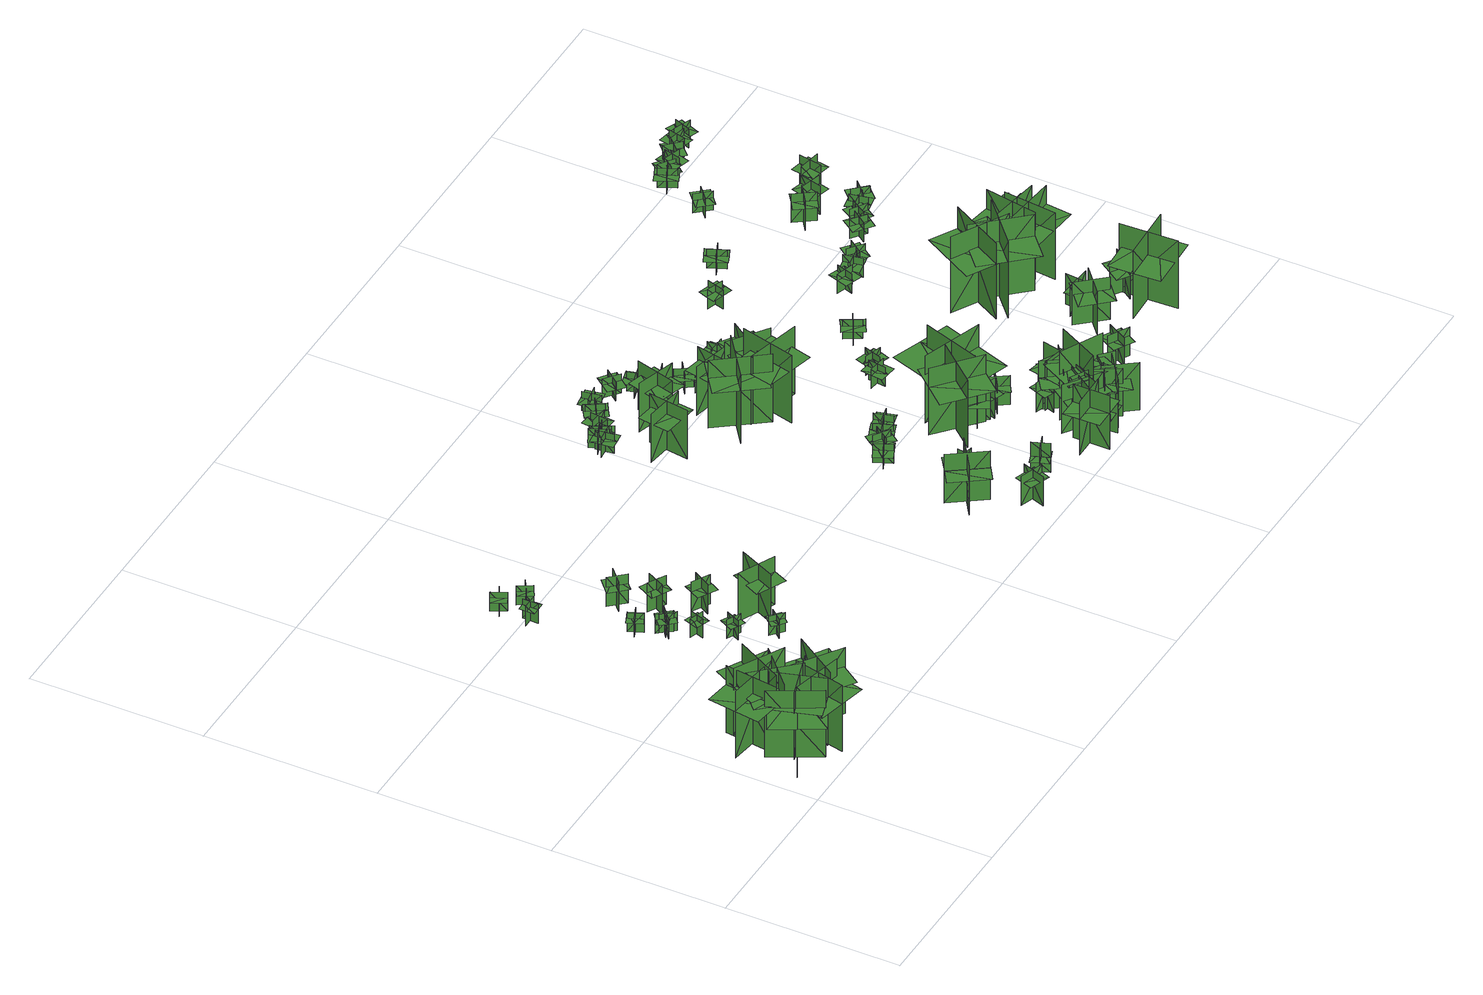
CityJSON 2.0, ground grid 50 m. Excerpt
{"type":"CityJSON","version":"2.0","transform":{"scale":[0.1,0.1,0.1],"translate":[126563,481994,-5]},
"CityObjects":{
"tree1":{"type":"SolitaryVegetationObject","geometry":[{"type":"MultiSurface","lod":"1","boundaries":[[[0,1,2]],[[0,2,3]],[[4,5,6]],[[4,6,7]],[[8,9,10]],[[8,10,11]],[[8,11,12]],[[8,12,13]]]}]},
"tree2":{"type":"SolitaryVegetationObject","geometry":[{"type":"MultiSurface","lod":"1","boundaries":[[[14,15,16]],[[14,16,17]],[[18,19,20]],[[18,20,21]],[[22,23,24]],[[22,24,25]],[[22,25,26]],[[22,26,27]]]}]},
"tree3":{"type":"SolitaryVegetationObject","geometry":[{"type":"MultiSurface","lod":"1","boundaries":[[[28,29,30]],[[28,30,31]],[[32,33,34]],[[32,34,35]],[[36,37,38]],[[36,38,39]],[[36,39,40]],[[36,40,41]]]}]},
"tree4":{"type":"SolitaryVegetationObject","geometry":[{"type":"MultiSurface","lod":"1","boundaries":[[[42,43,44]],[[42,44,45]],[[46,47,48]],[[46,48,49]],[[50,51,52]],[[50,52,53]],[[50,53,54]],[[50,54,55]]]}]},
"tree5":{"type":"SolitaryVegetationObject","geometry":[{"type":"MultiSurface","lod":"1","boundaries":[[[56,57,58]],[[56,58,59]],[[60,61,62]],[[60,62,63]],[[64,65,66]],[[64,66,67]],[[64,67,68]],[[64,68,69]]]}]},
"tree6":{"type":"SolitaryVegetationObject","geometry":[{"type":"MultiSurface","lod":"1","boundaries":[[[70,71,72]],[[70,72,73]],[[74,75,76]],[[74,76,77]],[[78,79,80]],[[78,80,81]],[[78,81,82]],[[78,82,83]]]}]},
"tree7":{"type":"SolitaryVegetationObject","geometry":[{"type":"MultiSurface","lod":"1","boundaries":[[[84,85,86]],[[84,86,87]],[[88,89,90]],[[88,90,91]],[[92,93,94]],[[92,94,95]],[[92,95,96]],[[92,96,97]]]}]},
"tree8":{"type":"SolitaryVegetationObject","geometry":[{"type":"MultiSurface","lod":"1","boundaries":[[[98,99,100]],[[98,100,101]],[[102,103,104]],[[102,104,105]],[[106,107,108]],[[106,108,109]],[[106,109,110]],[[106,110,111]]]}]},
"tree9":{"type":"SolitaryVegetationObject","geometry":[{"type":"MultiSurface","lod":"1","boundaries":[[[112,113,114]],[[112,114,115]],[[116,117,118]],[[116,118,119]],[[120,121,122]],[[120,122,123]],[[120,123,124]],[[120,124,125]]]}]},
"tree10":{"type":"SolitaryVegetationObject","geometry":[{"type":"MultiSurface","lod":"1","boundaries":[[[126,127,128]],[[126,128,129]],[[130,131,132]],[[130,132,133]],[[134,135,136]],[[134,136,137]],[[134,137,138]],[[134,138,139]]]}]},
"tree11":{"type":"SolitaryVegetationObject","geometry":[{"type":"MultiSurface","lod":"1","boundaries":[[[140,141,142]],[[140,142,143]],[[144,145,146]],[[144,146,147]],[[148,149,150]],[[148,150,151]],[[148,151,152]],[[148,152,153]]]}]},
"tree12":{"type":"SolitaryVegetationObject","geometry":[{"type":"MultiSurface","lod":"1","boundaries":[[[154,155,156]],[[154,156,157]],[[158,159,160]],[[158,160,161]],[[162,163,164]],[[162,164,165]],[[162,165,166]],[[162,166,167]]]}]},
"tree13":{"type":"SolitaryVegetationObject","geometry":[{"type":"MultiSurface","lod":"1","boundaries":[[[168,169,170]],[[168,170,171]],[[172,173,174]],[[172,174,175]],[[176,177,178]],[[176,178,179]],[[176,179,180]],[[176,180,181]]]}]},
"tree14":{"type":"SolitaryVegetationObject","geometry":[{"type":"MultiSurface","lod":"1","boundaries":[[[182,183,184]],[[182,184,185]],[[186,187,188]],[[186,188,189]],[[190,191,192]],[[190,192,193]],[[190,193,194]],[[190,194,195]]]}]},
"tree15":{"type":"SolitaryVegetationObject","geometry":[{"type":"MultiSurface","lod":"1","boundaries":[[[196,197,198]],[[196,198,199]],[[200,201,202]],[[200,202,203]],[[204,205,206]],[[204,206,207]],[[204,207,208]],[[204,208,209]]]}]},
"tree16":{"type":"SolitaryVegetationObject","geometry":[{"type":"MultiSurface","lod":"1","boundaries":[[[210,211,212]],[[210,212,213]],[[214,215,216]],[[214,216,217]],[[218,219,220]],[[218,220,221]],[[218,221,222]],[[218,222,223]]]}]},
"tree17":{"type":"SolitaryVegetationObject","geometry":[{"type":"MultiSurface","lod":"1","boundaries":[[[224,225,226]],[[224,226,227]],[[228,229,230]],[[228,230,231]],[[232,233,234]],[[232,234,235]],[[232,236,237]],[[232,237,233]]]}]},
"tree18":{"type":"SolitaryVegetationObject","geometry":[{"type":"MultiSurface","lod":"1","boundaries":[[[238,239,240]],[[238,240,241]],[[242,243,244]],[[242,244,245]],[[246,247,248]],[[246,248,249]],[[246,250,251]],[[246,251,247]]]}]},
"tree19":{"type":"SolitaryVegetationObject","geometry":[{"type":"MultiSurface","lod":"1","boundaries":[[[252,253,254]],[[252,254,255]],[[256,257,258]],[[256,258,259]],[[260,261,262]],[[260,262,263]],[[260,264,265]],[[260,265,261]]]}]},
"tree20":{"type":"SolitaryVegetationObject","geometry":[{"type":"MultiSurface","lod":"1","boundaries":[[[266,267,268]],[[266,268,269]],[[270,271,272]],[[270,272,273]],[[274,275,276]],[[274,276,277]],[[274,277,278]],[[274,278,279]]]}]},
"tree21":{"type":"SolitaryVegetationObject","geometry":[{"type":"MultiSurface","lod":"1","boundaries":[[[280,281,282]],[[280,282,283]],[[284,285,286]],[[284,286,287]],[[288,289,290]],[[288,290,291]],[[288,291,292]],[[288,292,293]]]}]},
"tree22":{"type":"SolitaryVegetationObject","geometry":[{"type":"MultiSurface","lod":"1","boundaries":[[[294,295,296]],[[294,296,297]],[[298,299,300]],[[298,300,301]],[[302,303,304]],[[302,304,305]],[[302,303,306]],[[302,306,307]]]}]},
"tree23":{"type":"SolitaryVegetationObject","geometry":[{"type":"MultiSurface","lod":"1","boundaries":[[[308,309,310]],[[308,310,311]],[[312,313,314]],[[312,314,315]],[[316,317,318]],[[316,318,319]],[[316,319,320]],[[316,320,321]]]}]},
"tree24":{"type":"SolitaryVegetationObject","geometry":[{"type":"MultiSurface","lod":"1","boundaries":[[[322,323,324]],[[322,324,325]],[[326,327,328]],[[326,328,329]],[[330,331,332]],[[330,332,333]],[[330,334,335]],[[330,335,331]]]}]},
"tree25":{"type":"SolitaryVegetationObject","geometry":[{"type":"MultiSurface","lod":"1","boundaries":[[[336,337,338]],[[336,338,339]],[[340,341,342]],[[340,342,343]],[[344,345,346]],[[344,346,347]],[[344,347,348]],[[344,348,349]]]}]},
"tree26":{"type":"SolitaryVegetationObject","geometry":[{"type":"MultiSurface","lod":"1","boundaries":[[[350,351,352]],[[350,352,353]],[[354,355,356]],[[354,356,357]],[[358,359,360]],[[358,360,361]],[[358,362,363]],[[358,363,359]]]}]},
"tree27":{"type":"SolitaryVegetationObject","geometry":[{"type":"MultiSurface","lod":"1","boundaries":[[[364,365,366]],[[364,366,367]],[[368,369,370]],[[368,370,371]],[[372,373,369]],[[372,369,368]],[[374,375,365]],[[374,365,364]],[[364,365,376]],[[364,376,377]],[[364,378,379]],[[364,379,365]]]}]},
"tree28":{"type":"SolitaryVegetationObject","geometry":[{"type":"MultiSurface","lod":"1","boundaries":[[[380,381,382]],[[380,382,383]],[[384,385,386]],[[384,386,387]],[[388,389,390]],[[388,390,391]],[[388,391,392]],[[388,392,393]]]}]},
"tree29":{"type":"SolitaryVegetationObject","geometry":[{"type":"MultiSurface","lod":"1","boundaries":[[[394,395,396]],[[394,396,397]],[[398,399,400]],[[398,400,401]],[[402,403,404]],[[402,404,405]],[[402,405,406]],[[402,406,407]]]}]},
"tree30":{"type":"SolitaryVegetationObject","geometry":[{"type":"MultiSurface","lod":"1","boundaries":[[[408,409,410]],[[408,410,411]],[[412,413,414]],[[412,414,415]],[[416,417,418]],[[416,418,419]],[[416,419,420]],[[416,420,421]]]}]},
"tree31":{"type":"SolitaryVegetationObject","geometry":[{"type":"MultiSurface","lod":"1","boundaries":[[[422,423,424]],[[422,424,425]],[[426,427,428]],[[426,428,429]],[[430,431,427]],[[430,427,426]],[[432,433,423]],[[432,423,422]],[[422,423,434]],[[422,434,435]],[[422,436,437]],[[422,437,423]]]}]},
"tree32":{"type":"SolitaryVegetationObject","geometry":[{"type":"MultiSurface","lod":"1","boundaries":[[[438,439,440]],[[438,440,441]],[[442,443,444]],[[442,444,445]],[[446,447,448]],[[446,448,449]],[[446,449,450]],[[446,450,451]]]}]},
"tree33":{"type":"SolitaryVegetationObject","geometry":[{"type":"MultiSurface","lod":"1","boundaries":[[[452,453,454]],[[452,454,455]],[[456,457,458]],[[456,458,459]],[[460,461,462]],[[460,462,463]],[[460,464,465]],[[460,465,461]]]}]},
"tree34":{"type":"SolitaryVegetationObject","geometry":[{"type":"MultiSurface","lod":"1","boundaries":[[[466,467,468]],[[466,468,469]],[[470,471,472]],[[470,472,473]],[[474,475,476]],[[474,476,477]],[[474,477,478]],[[474,478,479]]]}]},
"tree35":{"type":"SolitaryVegetationObject","geometry":[{"type":"MultiSurface","lod":"1","boundaries":[[[480,481,482]],[[480,482,483]],[[484,485,486]],[[484,486,487]],[[488,489,490]],[[488,490,491]],[[488,491,492]],[[488,492,493]]]}]},
"tree36":{"type":"SolitaryVegetationObject","geometry":[{"type":"MultiSurface","lod":"1","boundaries":[[[494,495,496]],[[494,496,497]],[[498,499,500]],[[498,500,501]],[[502,503,504]],[[502,504,505]],[[502,506,507]],[[502,507,503]]]}]},
"tree37":{"type":"SolitaryVegetationObject","geometry":[{"type":"MultiSurface","lod":"1","boundaries":[[[508,509,510]],[[508,510,511]],[[512,513,514]],[[512,514,515]],[[516,517,518]],[[516,518,519]],[[516,519,520]],[[516,520,521]]]}]},
"tree38":{"type":"SolitaryVegetationObject","geometry":[{"type":"MultiSurface","lod":"1","boundaries":[[[522,523,524]],[[522,524,525]],[[526,527,528]],[[526,528,529]],[[530,531,532]],[[530,532,533]],[[530,533,534]],[[530,534,535]]]}]},
"tree39":{"type":"SolitaryVegetationObject","geometry":[{"type":"MultiSurface","lod":"1","boundaries":[[[536,537,538]],[[536,538,539]],[[540,541,542]],[[540,542,543]],[[544,545,546]],[[544,546,547]],[[544,548,549]],[[544,549,545]]]}]},
"tree40":{"type":"SolitaryVegetationObject","geometry":[{"type":"MultiSurface","lod":"1","boundaries":[[[550,551,552]],[[550,552,553]],[[554,555,556]],[[554,556,557]],[[558,559,560]],[[558,560,561]],[[558,562,563]],[[558,563,559]]]}]},
"tree41":{"type":"SolitaryVegetationObject","geometry":[{"type":"MultiSurface","lod":"1","boundaries":[[[564,565,566]],[[564,566,567]],[[568,569,570]],[[568,570,571]],[[572,573,574]],[[572,574,575]],[[572,575,576]],[[572,576,577]]]}]},
"tree42":{"type":"SolitaryVegetationObject","geometry":[{"type":"MultiSurface","lod":"1","boundaries":[[[578,579,580]],[[578,580,581]],[[582,583,584]],[[582,584,585]],[[586,587,588]],[[586,588,589]],[[586,589,590]],[[586,590,591]]]}]},
"tree43":{"type":"SolitaryVegetationObject","geometry":[{"type":"MultiSurface","lod":"1","boundaries":[[[592,593,594]],[[592,594,595]],[[596,597,598]],[[596,598,599]],[[600,601,602]],[[600,602,603]],[[600,604,605]],[[600,605,601]]]}]},
"tree44":{"type":"SolitaryVegetationObject","geometry":[{"type":"MultiSurface","lod":"1","boundaries":[[[606,607,608]],[[606,608,609]],[[610,611,612]],[[610,612,613]],[[614,615,616]],[[614,616,617]],[[614,617,618]],[[614,618,619]]]}]},
"tree45":{"type":"SolitaryVegetationObject","geometry":[{"type":"MultiSurface","lod":"1","boundaries":[[[620,621,622]],[[620,622,623]],[[624,625,626]],[[624,626,627]],[[628,629,630]],[[628,630,631]],[[628,631,632]],[[628,632,633]]]}]},
"tree46":{"type":"SolitaryVegetationObject","geometry":[{"type":"MultiSurface","lod":"1","boundaries":[[[634,635,636]],[[634,636,637]],[[638,639,640]],[[638,640,641]],[[642,643,644]],[[642,644,645]],[[642,645,646]],[[642,646,647]]]}]},
"tree47":{"type":"SolitaryVegetationObject","geometry":[{"type":"MultiSurface","lod":"1","boundaries":[[[648,649,650]],[[648,650,651]],[[652,653,654]],[[652,654,655]],[[656,657,658]],[[656,658,659]],[[656,657,660]],[[656,660,661]]]}]},
"tree48":{"type":"SolitaryVegetationObject","geometry":[{"type":"MultiSurface","lod":"1","boundaries":[[[662,663,664]],[[662,664,665]],[[666,667,668]],[[666,668,669]],[[670,671,672]],[[670,672,673]],[[670,674,675]],[[670,675,671]]]}]},
"tree49":{"type":"SolitaryVegetationObject","geometry":[{"type":"MultiSurface","lod":"1","boundaries":[[[676,677,678]],[[676,678,679]],[[680,681,682]],[[680,682,683]],[[684,685,686]],[[684,686,687]],[[684,687,688]],[[684,688,689]]]}]},
"tree50":{"type":"SolitaryVegetationObject","geometry":[{"type":"MultiSurface","lod":"1","boundaries":[[[690,691,692]],[[690,692,693]],[[694,695,696]],[[694,696,697]],[[698,699,700]],[[698,700,701]],[[698,699,702]],[[698,702,703]]]}]},
"tree51":{"type":"SolitaryVegetationObject","geometry":[{"type":"MultiSurface","lod":"1","boundaries":[[[704,705,706]],[[704,706,707]],[[708,709,710]],[[708,710,711]],[[712,713,714]],[[712,714,715]],[[712,713,716]],[[712,716,717]]]}]},
"tree52":{"type":"SolitaryVegetationObject","geometry":[{"type":"MultiSurface","lod":"1","boundaries":[[[718,719,720]],[[718,720,721]],[[722,723,724]],[[722,724,725]],[[726,727,728]],[[726,728,729]],[[726,727,730]],[[726,730,731]]]}]},
"tree53":{"type":"SolitaryVegetationObject","geometry":[{"type":"MultiSurface","lod":"1","boundaries":[[[732,733,734]],[[732,734,735]],[[736,737,738]],[[736,738,739]],[[740,741,742]],[[740,742,743]],[[740,743,744]],[[740,744,745]]]}]},
"tree54":{"type":"SolitaryVegetationObject","geometry":[{"type":"MultiSurface","lod":"1","boundaries":[[[746,747,748]],[[746,748,749]],[[750,751,752]],[[750,752,753]],[[754,755,756]],[[754,756,757]],[[754,758,759]],[[754,759,755]]]}]},
"tree55":{"type":"SolitaryVegetationObject","geometry":[{"type":"MultiSurface","lod":"1","boundaries":[[[760,761,762]],[[760,762,763]],[[764,765,766]],[[764,766,767]],[[768,769,770]],[[768,770,771]],[[768,769,772]],[[768,772,773]]]}]},
"tree56":{"type":"SolitaryVegetationObject","geometry":[{"type":"MultiSurface","lod":"1","boundaries":[[[774,775,776]],[[774,776,777]],[[778,779,780]],[[778,780,781]],[[782,783,784]],[[782,784,785]],[[782,785,786]],[[782,786,787]]]}]},
"tree57":{"type":"SolitaryVegetationObject","geometry":[{"type":"MultiSurface","lod":"1","boundaries":[[[788,789,790]],[[788,790,791]],[[792,793,794]],[[792,794,795]],[[796,797,798]],[[796,798,799]],[[796,800,801]],[[796,801,797]]]}]},
"tree58":{"type":"SolitaryVegetationObject","geometry":[{"type":"MultiSurface","lod":"1","boundaries":[[[802,803,804]],[[802,804,805]],[[806,807,808]],[[806,808,809]],[[810,811,812]],[[810,812,813]],[[810,813,814]],[[810,814,815]]]}]},
"tree59":{"type":"SolitaryVegetationObject","geometry":[{"type":"MultiSurface","lod":"1","boundaries":[[[816,817,818]],[[816,818,819]],[[820,821,822]],[[820,822,823]],[[824,825,826]],[[824,826,827]],[[824,828,829]],[[824,829,825]]]}]},
"tree60":{"type":"SolitaryVegetationObject","geometry":[{"type":"MultiSurface","lod":"1","boundaries":[[[830,831,832]],[[830,832,833]],[[834,835,836]],[[834,836,837]],[[838,839,840]],[[838,840,841]],[[838,839,842]],[[838,842,843]]]}]},
"tree61":{"type":"SolitaryVegetationObject","geometry":[{"type":"MultiSurface","lod":"1","boundaries":[[[844,845,846]],[[844,846,847]],[[848,849,850]],[[848,850,851]],[[852,853,854]],[[852,854,855]],[[852,855,856]],[[852,856,857]]]}]},
"tree62":{"type":"SolitaryVegetationObject","geometry":[{"type":"MultiSurface","lod":"1","boundaries":[[[858,859,860]],[[858,860,861]],[[862,863,864]],[[862,864,865]],[[866,867,868]],[[866,868,869]],[[866,869,870]],[[866,870,871]]]}]},
"tree63":{"type":"SolitaryVegetationObject","geometry":[{"type":"MultiSurface","lod":"1","boundaries":[[[872,873,874]],[[872,874,875]],[[876,877,878]],[[876,878,879]],[[880,881,882]],[[880,882,883]],[[880,881,884]],[[880,884,885]]]}]},
"tree64":{"type":"SolitaryVegetationObject","geometry":[{"type":"MultiSurface","lod":"1","boundaries":[[[886,887,888]],[[886,888,889]],[[890,891,892]],[[890,892,893]],[[894,895,896]],[[894,896,897]],[[894,898,899]],[[894,899,895]]]}]},
"tree65":{"type":"SolitaryVegetationObject","geometry":[{"type":"MultiSurface","lod":"1","boundaries":[[[900,901,902]],[[900,902,903]],[[904,905,906]],[[904,906,907]],[[908,909,910]],[[908,910,911]],[[908,911,912]],[[908,912,913]]]}]},
"tree66":{"type":"SolitaryVegetationObject","geometry":[{"type":"MultiSurface","lod":"1","boundaries":[[[914,915,916]],[[914,916,917]],[[918,919,920]],[[918,920,921]],[[922,923,924]],[[922,924,925]],[[922,925,926]],[[922,926,927]]]}]},
"tree67":{"type":"SolitaryVegetationObject","geometry":[{"type":"MultiSurface","lod":"1","boundaries":[[[928,929,930]],[[928,930,931]],[[932,933,934]],[[932,934,935]],[[936,937,938]],[[936,938,939]],[[936,939,940]],[[936,940,941]]]}]},
"tree68":{"type":"SolitaryVegetationObject","geometry":[{"type":"MultiSurface","lod":"1","boundaries":[[[942,943,944]],[[942,944,945]],[[946,947,948]],[[946,948,949]],[[950,951,952]],[[950,952,953]],[[950,953,954]],[[950,954,955]]]}]},
"tree69":{"type":"SolitaryVegetationObject","geometry":[{"type":"MultiSurface","lod":"1","boundaries":[[[956,957,958]],[[956,958,959]],[[960,961,962]],[[960,962,963]],[[964,965,966]],[[964,966,967]],[[964,967,968]],[[964,968,969]]]}]},
"tree70":{"type":"SolitaryVegetationObject","geometry":[{"type":"MultiSurface","lod":"1","boundaries":[[[970,971,972]],[[970,972,973]],[[974,975,976]],[[974,976,977]],[[978,979,980]],[[978,980,981]],[[978,981,982]],[[978,982,983]]]}]},
"tree71":{"type":"SolitaryVegetationObject","geometry":[{"type":"MultiSurface","lod":"1","boundaries":[[[984,985,986]],[[984,986,987]],[[988,989,990]],[[988,990,991]],[[992,993,994]],[[992,994,995]],[[992,995,996]],[[992,996,997]]]}]},
"tree72":{"type":"SolitaryVegetationObject","geometry":[{"type":"MultiSurface","lod":"1","boundaries":[[[998,999,1000]],[[998,1000,1001]],[[1002,1003,1004]],[[1002,1004,1005]],[[1006,1007,1008]],[[1006,1008,1009]],[[1006,1009,1010]],[[1006,1010,1011]]]}]},
"tree73":{"type":"SolitaryVegetationObject","geometry":[{"type":"MultiSurface","lod":"1","boundaries":[[[1012,1013,1014]],[[1012,1014,1015]],[[1016,1017,1018]],[[1016,1018,1019]],[[1020,1021,1022]],[[1020,1022,1023]],[[1020,1023,1024]],[[1020,1024,1025]]]}]},
"tree74":{"type":"SolitaryVegetationObject","geometry":[{"type":"MultiSurface","lod":"1","boundaries":[[[1026,1027,1028]],[[1026,1028,1029]],[[1030,1031,1032]],[[1030,1032,1033]],[[1034,1035,1036]],[[1034,1036,1037]],[[1034,1037,1038]],[[1034,1038,1039]]]}]},
"tree75":{"type":"SolitaryVegetationObject","geometry":[{"type":"MultiSurface","lod":"1","boundaries":[[[1040,1041,1042]],[[1040,1042,1043]],[[1044,1045,1046]],[[1044,1046,1047]],[[1048,1049,1050]],[[1048,1050,1051]],[[1048,1051,1052]],[[1048,1052,1053]]]}]},
"tree76":{"type":"SolitaryVegetationObject","geometry":[{"type":"MultiSurface","lod":"1","boundaries":[[[1054,1055,1056]],[[1054,1056,1057]],[[1058,1059,1060]],[[1058,1060,1061]],[[1062,1063,1064]],[[1062,1064,1065]],[[1062,1065,1066]],[[1062,1066,1067]]]}]},
"tree77":{"type":"SolitaryVegetationObject","geometry":[{"type":"MultiSurface","lod":"1","boundaries":[[[1068,1069,1070]],[[1068,1070,1071]],[[1072,1073,1074]],[[1072,1074,1075]],[[1076,1077,1078]],[[1076,1078,1079]],[[1076,1077,1080]],[[1076,1080,1081]]]}]},
"tree78":{"type":"SolitaryVegetationObject","geometry":[{"type":"MultiSurface","lod":"1","boundaries":[[[1082,1083,1084]],[[1082,1084,1085]],[[1086,1087,1088]],[[1086,1088,1089]],[[1090,1091,1092]],[[1090,1092,1093]],[[1090,1093,1094]],[[1090,1094,1095]]]}]},
"tree79":{"type":"SolitaryVegetationObject","geometry":[{"type":"MultiSurface","lod":"1","boundaries":[[[1096,1097,1098]],[[1096,1098,1099]],[[1100,1101,1102]],[[1100,1102,1103]],[[1104,1105,1106]],[[1104,1106,1107]],[[1104,1105,1108]],[[1104,1108,1109]]]}]},
"tree80":{"type":"SolitaryVegetationObject","geometry":[{"type":"MultiSurface","lod":"1","boundaries":[[[1110,1111,1112]],[[1110,1112,1113]],[[1114,1115,1116]],[[1114,1116,1117]],[[1118,1119,1120]],[[1118,1120,1121]],[[1118,1121,1122]],[[1118,1122,1123]]]}]},
"tree81":{"type":"SolitaryVegetationObject","geometry":[{"type":"MultiSurface","lod":"1","boundaries":[[[1124,1125,1126]],[[1124,1126,1127]],[[1128,1129,1130]],[[1128,1130,1131]],[[1132,1133,1134]],[[1132,1134,1135]],[[1132,1135,1136]],[[1132,1136,1137]]]}]},
"tree82":{"type":"SolitaryVegetationObject","geometry":[{"type":"MultiSurface","lod":"1","boundaries":[[[1138,1139,1140]],[[1138,1140,1141]],[[1142,1143,1144]],[[1142,1144,1145]],[[1146,1147,1148]],[[1146,1148,1149]],[[1146,1149,1150]],[[1146,1150,1151]]]}]},
"tree83":{"type":"SolitaryVegetationObject","geometry":[{"type":"MultiSurface","lod":"1","boundaries":[[[1152,1153,1154]],[[1152,1154,1155]],[[1156,1157,1158]],[[1156,1158,1159]],[[1160,1161,1162]],[[1160,1162,1163]],[[1160,1163,1164]],[[1160,1164,1165]]]}]},
"tree84":{"type":"SolitaryVegetationObject","geometry":[{"type":"MultiSurface","lod":"1","boundaries":[[[1166,1167,1168]],[[1166,1168,1169]],[[1170,1171,1172]],[[1170,1172,1173]],[[1174,1175,1176]],[[1174,1176,1177]],[[1174,1177,1178]],[[1174,1178,1179]]]}]},
"tree85":{"type":"SolitaryVegetationObject","geometry":[{"type":"MultiSurface","lod":"1","boundaries":[[[1180,1181,1182]],[[1180,1182,1183]],[[1184,1185,1186]],[[1184,1186,1187]],[[1188,1189,1185]],[[1188,1185,1184]],[[1190,1191,1181]],[[1190,1181,1180]],[[1180,1181,1192]],[[1180,1192,1193]],[[1180,1194,1195]],[[1180,1195,1181]]]}]},
"tree86":{"type":"SolitaryVegetationObject","geometry":[{"type":"MultiSurface","lod":"1","boundaries":[[[1196,1197,1198]],[[1196,1198,1199]],[[1200,1201,1202]],[[1200,1202,1203]],[[1204,1205,1201]],[[1204,1201,1200]],[[1206,1207,1197]],[[1206,1197,1196]],[[1196,1197,1208]],[[1196,1208,1209]],[[1196,1210,1211]],[[1196,1211,1197]]]}]},
"tree87":{"type":"SolitaryVegetationObject","geometry":[{"type":"MultiSurface","lod":"1","boundaries":[[[1212,1213,1214]],[[1212,1214,1215]],[[1216,1217,1218]],[[1216,1218,1219]],[[1220,1221,1222]],[[1220,1222,1223]],[[1220,1223,1224]],[[1220,1224,1225]]]}]},
"tree88":{"type":"SolitaryVegetationObject","geometry":[{"type":"MultiSurface","lod":"1","boundaries":[[[1226,1227,1228]],[[1226,1228,1229]],[[1230,1231,1232]],[[1230,1232,1233]],[[1234,1235,1236]],[[1234,1236,1237]],[[1234,1237,1238]],[[1234,1238,1239]]]}]},
"tree89":{"type":"SolitaryVegetationObject","geometry":[{"type":"MultiSurface","lod":"1","boundaries":[[[1240,1241,1242]],[[1240,1242,1243]],[[1244,1245,1246]],[[1244,1246,1247]],[[1248,1249,1250]],[[1248,1250,1251]],[[1248,1251,1252]],[[1248,1252,1253]]]}]},
"tree90":{"type":"SolitaryVegetationObject","geometry":[{"type":"MultiSurface","lod":"1","boundaries":[[[1254,1255,1256]],[[1254,1256,1257]],[[1258,1259,1260]],[[1258,1260,1261]],[[1262,1263,1264]],[[1262,1264,1265]],[[1262,1265,1266]],[[1262,1266,1267]]]}]},
"tree91":{"type":"SolitaryVegetationObject","geometry":[{"type":"MultiSurface","lod":"1","boundaries":[[[1268,1269,1270]],[[1268,1270,1271]],[[1272,1273,1274]],[[1272,1274,1275]],[[1276,1277,1278]],[[1276,1278,1279]],[[1276,1279,1280]],[[1276,1280,1281]]]}]},
"tree92":{"type":"SolitaryVegetationObject","geometry":[{"type":"MultiSurface","lod":"1","boundaries":[[[1282,1283,1284]],[[1282,1284,1285]],[[1286,1287,1288]],[[1286,1288,1289]],[[1290,1291,1292]],[[1290,1292,1293]],[[1290,1293,1294]],[[1290,1294,1295]]]}]},
"tree93":{"type":"SolitaryVegetationObject","geometry":[{"type":"MultiSurface","lod":"1","boundaries":[[[1296,1297,1298]],[[1296,1298,1299]],[[1300,1301,1302]],[[1300,1302,1303]],[[1304,1305,1306]],[[1304,1306,1307]],[[1304,1307,1308]],[[1304,1308,1309]]]}]},
"tree94":{"type":"SolitaryVegetationObject","geometry":[{"type":"MultiSurface","lod":"1","boundaries":[[[1310,1311,1312]],[[1310,1312,1313]],[[1314,1315,1316]],[[1314,1316,1317]],[[1318,1319,1320]],[[1318,1320,1321]],[[1318,1321,1322]],[[1318,1322,1323]]]}]},
"tree95":{"type":"SolitaryVegetationObject","geometry":[{"type":"MultiSurface","lod":"1","boundaries":[[[1324,1325,1326]],[[1324,1326,1327]],[[1328,1329,1330]],[[1328,1330,1331]],[[1332,1333,1334]],[[1332,1334,1335]],[[1332,1335,1336]],[[1332,1336,1337]]]}]},
"tree96":{"type":"SolitaryVegetationObject","geometry":[{"type":"MultiSurface","lod":"1","boundaries":[[[1338,1339,1340]],[[1338,1340,1341]],[[1342,1343,1344]],[[1342,1344,1345]],[[1346,1347,1348]],[[1346,1348,1349]],[[1346,1349,1350]],[[1346,1350,1351]]]}]},
"tree97":{"type":"SolitaryVegetationObject","geometry":[{"type":"MultiSurface","lod":"1","boundaries":[[[1352,1353,1354]],[[1352,1354,1355]],[[1356,1357,1358]],[[1356,1358,1359]],[[1360,1361,1362]],[[1360,1362,1363]],[[1360,1363,1364]],[[1360,1364,1365]]]}]},
"tree98":{"type":"SolitaryVegetationObject","geometry":[{"type":"MultiSurface","lod":"1","boundaries":[[[1366,1367,1368]],[[1366,1368,1369]],[[1370,1371,1372]],[[1370,1372,1373]],[[1374,1375,1376]],[[1374,1376,1377]],[[1374,1377,1378]],[[1374,1378,1379]]]}]}
},
"vertices":[
[148,56,25],[75,192,25],[75,192,240],[148,56,240],[178,154,25],[41,81,25],[41,81,240],[178,154,240],[178,154,180],[142,223,180],[5,150,180],[41,81,180],[78,13,180],[215,86,180],
[29,251,32],[182,230,32],[182,230,248],[29,251,248],[91,168,32],[111,322,32],[111,322,248],[91,168,248],[91,168,187],[167,158,187],[188,311,187],[111,322,187],[35,332,187],[14,178,187],
[96,119,30],[244,165,30],[244,165,246],[96,119,246],[187,71,30],[141,218,30],[141,218,246],[187,71,246],[187,71,185],[261,94,185],[215,241,185],[141,218,185],[67,195,185],[113,47,185],
[108,154,34],[221,260,34],[221,260,250],[108,154,250],[211,150,34],[105,263,34],[105,263,250],[211,150,250],[211,150,189],[268,203,189],[162,316,189],[105,263,189],[49,210,189],[155,97,189],
[271,89,29],[120,125,29],[120,125,244],[271,89,244],[217,177,29],[182,27,29],[182,27,244],[217,177,244],[217,177,184],[141,195,184],[106,44,184],[182,27,184],[257,9,184],[292,160,184],
[199,323,41],[126,187,41],[126,187,256],[199,323,256],[100,294,41],[236,221,41],[236,221,256],[100,294,256],[100,294,196],[63,225,196],[200,153,196],[236,221,196],[273,289,196],[136,362,196],
[188,176,35],[316,89,35],[316,89,250],[188,176,250],[207,74,35],[293,203,35],[293,203,250],[207,74,250],[207,74,190],[271,31,190],[358,159,190],[293,203,190],[229,246,190],[143,117,190],
[259,953,70],[214,952,70],[214,952,132],[259,953,132],[238,974,70],[238,929,70],[238,929,132],[238,974,132],[238,974,115],[216,973,115],[216,929,115],[238,929,115],[260,930,115],[260,974,115],
[309,712,74],[327,672,74],[327,672,135],[309,712,135],[298,685,74],[339,703,74],[339,703,135],[298,685,135],[298,685,118],[308,664,118],[348,683,118],[339,703,118],[330,723,118],[289,705,118],
[337,643,75],[363,607,75],[363,607,136],[337,643,136],[333,614,75],[368,640,75],[368,640,136],[333,614,136],[333,614,119],[346,596,119],[381,622,119],[368,640,119],[355,658,119],[319,632,119],
[334,645,75],[371,601,75],[371,601,137],[334,645,137],[331,604,75],[375,641,75],[375,641,137],[331,604,137],[333,606,120],[349,587,120],[389,621,120],[373,640,120],[356,659,120],[317,625,120],
[217,1030,70],[256,1051,70],[256,1051,131],[217,1030,131],[245,1021,70],[224,1061,70],[224,1061,131],[245,1021,131],[245,1021,114],[264,1032,114],[244,1071,114],[224,1061,114],[204,1050,114],[225,1011,114],
[402,544,76],[360,558,76],[360,558,137],[402,544,137],[389,570,76],[374,529,76],[374,529,137],[389,570,137],[389,570,120],[369,578,120],[354,536,120],[374,529,120],[395,521,120],[410,563,120],
[398,473,78],[437,453,78],[437,453,139],[398,473,139],[407,445,78],[427,485,78],[427,485,139],[407,445,139],[407,445,122],[427,435,122],[446,475,122],[427,485,122],[407,495,122],[387,455,122],
[271,982,71],[309,1005,71],[309,1005,132],[271,982,132],[300,975,71],[277,1013,71],[277,1013,132],[300,975,132],[300,975,115],[319,986,115],[296,1024,115],[277,1013,115],[258,1002,115],[281,964,115],
[463,387,75],[497,358,75],[497,358,136],[463,387,136],[465,357,75],[494,391,75],[494,391,136],[465,357,136],[465,357,119],[482,343,119],[511,376,119],[494,391,119],[478,405,119],[449,372,119],
[420,768,68],[381,810,68],[381,810,162],[420,768,162],[421,812,68],[379,773,68],[379,773,162],[421,812,162],[421,812,132],[379,773,132],[401,750,132],[442,789,132],[400,834,132],[358,796,132],
[458,679,70],[408,706,70],[408,706,164],[458,679,164],[445,721,70],[419,670,70],[419,670,164],[445,721,164],[445,721,134],[419,670,134],[446,656,134],[473,707,134],[417,735,134],[391,685,134],
[463,610,69],[513,582,69],[513,582,164],[463,610,164],[475,568,69],[503,618,69],[503,618,164],[475,568,164],[475,568,133],[503,618,133],[476,633,133],[448,583,133],[502,553,133],[530,603,133],
[529,416,60],[578,521,60],[578,521,215],[529,416,215],[599,441,60],[599,441,215],[494,491,215],[494,491,60],[599,441,167],[619,485,167],[535,525,167],[515,481,167],[494,437,167],[578,397,167],
[1003,1133,34],[1003,1133,96],[950,1127,96],[950,1127,34],[980,1105,34],[980,1105,96],[974,1156,96],[974,1156,34],[981,1097,76],[1007,1100,76],[1000,1164,76],[973,1161,76],[947,1158,76],[954,1094,76],
[1212,280,19],[1279,183,19],[1279,183,176],[1212,280,176],[1198,201,19],[1294,268,19],[1294,268,176],[1198,201,176],[1209,277,123],[1276,181,123],[1324,214,123],[1257,311,123],[1237,154,123],[1170,250,123],
[992,1126,34],[992,1126,96],[971,1175,96],[971,1175,34],[958,1140,34],[958,1140,96],[1006,1160,96],[1006,1160,34],[951,1137,76],[962,1112,76],[1021,1138,76],[1010,1162,76],[999,1187,76],[941,1161,76],
[1285,97,27],[1352,74,27],[1352,74,121],[1285,97,121],[1309,47,27],[1333,114,27],[1333,114,121],[1309,47,121],[1291,95,97],[1352,74,97],[1361,100,97],[1300,122,97],[1281,69,97],[1342,47,97],
[1030,1167,23],[1030,1167,85],[982,1143,85],[982,1143,23],[1018,1133,23],[1018,1133,85],[995,1179,85],[995,1179,23],[1022,1126,65],[1046,1138,65],[1017,1195,65],[993,1183,65],[969,1171,65],[998,1114,65],
[1001,1010,25],[1118,994,25],[1118,994,182],[1001,1010,182],[1058,936,25],[1074,1053,25],[1074,1053,182],[1058,936,182],[1011,1009,141],[1118,994,141],[1125,1040,141],[1018,1055,141],[1005,963,141],[1112,948,141],
[1285,276,67],[1336,268,67],[1339,294,67],[1289,302,67],[1313,297,67],[1306,247,67],[1309,246,114],[1316,297,114],[1316,297,20],[1309,246,20],[1285,274,20],[1335,266,20],[1336,268,114],[1285,276,114],[1281,250,67],[1332,243,67],
[1015,1185,23],[1015,1185,85],[1068,1180,85],[1068,1180,23],[1044,1207,23],[1044,1207,85],[1038,1156,85],[1038,1156,23],[1045,1215,64],[1018,1218,64],[1011,1154,64],[1038,1152,64],[1064,1149,64],[1071,1212,64],
[1295,469,18],[1295,469,80],[1273,518,80],[1273,518,18],[1262,482,18],[1262,482,80],[1309,504,80],[1309,504,18],[1254,479,60],[1265,455,60],[1324,481,60],[1313,506,60],[1302,530,60],[1243,504,60],
[1100,1225,23],[1100,1225,85],[1055,1196,85],[1055,1196,23],[1092,1190,23],[1092,1190,85],[1064,1233,85],[1064,1233,23],[1096,1183,65],[1119,1198,65],[1084,1251,65],[1061,1237,65],[1039,1222,65],[1074,1169,65],
[1455,127,74],[1407,110,74],[1416,85,74],[1464,103,74],[1440,95,74],[1423,143,74],[1420,142,121],[1438,94,121],[1438,94,27],[1420,142,27],[1454,129,27],[1406,112,27],[1407,110,121],[1455,127,121],[1446,152,74],[1398,134,74],
[1302,494,23],[1302,494,85],[1333,538,85],[1333,538,23],[1297,530,23],[1297,530,85],[1339,501,85],[1339,501,23],[1290,535,65],[1275,513,65],[1328,476,65],[1343,498,65],[1358,520,65],[1305,556,65],
[1177,1140,26],[1145,1026,26],[1145,1026,183],[1177,1140,183],[1096,1094,26],[1210,1061,26],[1210,1061,183],[1096,1094,183],[1174,1130,142],[1145,1026,142],[1190,1013,142],[1219,1117,142],[1129,1143,142],[1100,1039,142],
[1111,1268,21],[1111,1268,83],[1120,1215,83],[1120,1215,21],[1140,1247,21],[1140,1247,83],[1089,1238,83],[1089,1238,21],[1147,1248,63],[1143,1274,63],[1080,1264,63],[1084,1237,63],[1089,1211,63],[1152,1222,63],
[1327,522,21],[1327,522,83],[1377,541,83],[1377,541,21],[1342,554,21],[1342,554,83],[1361,506,83],[1361,506,21],[1340,562,62],[1315,552,62],[1337,492,62],[1362,502,62],[1387,511,62],[1365,571,62],
[1298,819,20],[1199,951,20],[1199,951,240],[1298,819,240],[1316,948,20],[1183,849,20],[1183,849,240],[1316,948,240],[1290,830,183],[1199,951,183],[1147,912,183],[1237,791,183],[1342,869,183],[1251,990,183],
[1397,524,17],[1397,524,79],[1385,576,79],[1385,576,17],[1367,543,17],[1367,543,79],[1417,555,79],[1417,555,17],[1359,541,59],[1365,515,59],[1428,530,59],[1421,556,59],[1415,582,59],[1353,567,59],
[1215,1209,27],[1215,1209,89],[1174,1243,89],[1174,1243,27],[1179,1206,27],[1179,1206,89],[1212,1246,89],[1212,1246,27],[1174,1200,69],[1195,1183,69],[1236,1233,69],[1215,1250,69],[1194,1267,69],[1154,1217,69],
[1228,1000,23],[1344,974,23],[1344,974,179],[1228,1000,179],[1279,921,23],[1304,1037,23],[1304,1037,179],[1279,921,179],[1238,997,139],[1344,974,139],[1354,1020,139],[1248,1043,139],[1228,952,139],[1334,929,139],
[1422,821,22],[1262,861,22],[1262,861,241],[1422,821,241],[1354,932,22],[1314,772,22],[1314,772,241],[1354,932,241],[1409,824,184],[1262,861,184],[1246,797,184],[1393,761,184],[1425,888,184],[1278,924,184],
[1214,1171,24],[1214,1171,86],[1265,1186,86],[1265,1186,24],[1232,1202,24],[1232,1202,86],[1246,1153,86],[1246,1153,24],[1230,1210,66],[1204,1202,66],[1222,1141,66],[1248,1148,66],[1273,1156,66],[1256,1217,66],
[1250,1119,26],[1250,1119,88],[1301,1137,88],[1301,1137,26],[1267,1151,26],[1267,1151,88],[1284,1103,88],[1284,1103,26],[1264,1159,68],[1239,1150,68],[1260,1090,68],[1285,1098,68],[1310,1107,68],[1289,1168,68],
[1540,65,23],[1644,67,23],[1644,67,196],[1540,65,196],[1597,9,23],[1596,114,23],[1596,114,196],[1597,9,196],[1597,9,140],[1596,114,140],[1539,113,140],[1540,8,140],[1654,10,140],[1653,115,140],
[1542,452,18],[1441,334,18],[1441,334,234],[1542,452,234],[1439,445,18],[1556,344,18],[1556,344,234],[1439,445,234],[1439,445,173],[1388,386,173],[1506,285,173],[1556,344,173],[1607,402,173],[1489,503,173],
[1291,1067,23],[1291,1067,85],[1335,1098,85],[1335,1098,23],[1298,1103,23],[1298,1103,85],[1327,1060,85],[1327,1060,23],[1293,1109,65],[1271,1094,65],[1308,1041,65],[1330,1056,65],[1352,1072,65],[1315,1124,65],
[1348,1070,15],[1348,1070,77],[1335,1018,77],[1335,1018,15],[1366,1038,15],[1366,1038,77],[1316,1051,77],[1316,1051,15],[1374,1036,57],[1380,1062,57],[1318,1078,57],[1311,1052,57],[1305,1026,57],[1367,1010,57],
[1564,335,21],[1530,397,21],[1530,397,115],[1564,335,115],[1577,381,21],[1516,347,21],[1516,347,115],[1577,381,115],[1566,336,84],[1532,398,84],[1501,381,84],[1535,319,84],[1557,412,84],[1591,350,84],
[1338,882,24],[1413,988,24],[1413,988,196],[1338,882,196],[1439,899,24],[1333,975,24],[1333,975,196],[1439,899,196],[1344,891,152],[1413,988,152],[1371,1017,152],[1302,920,152],[1386,861,152],[1455,958,152],
[1379,1042,15],[1379,1042,77],[1362,992,77],[1362,992,15],[1394,1010,15],[1394,1010,77],[1346,1026,77],[1346,1026,15],[1402,1007,57],[1411,1032,57],[1350,1053,57],[1341,1028,57],[1333,1002,57],[1393,982,57],
[1700,64,20],[1629,58,20],[1629,58,114],[1700,64,114],[1663,95,20],[1669,25,20],[1669,25,114],[1663,95,114],[1699,66,83],[1629,60,83],[1632,25,83],[1702,31,83],[1627,89,83],[1697,95,83],
[1681,164,18],[1613,68,18],[1613,68,175],[1681,164,175],[1602,150,18],[1698,82,18],[1698,82,175],[1602,150,175],[1678,166,122],[1610,70,122],[1658,36,122],[1726,132,122],[1571,98,122],[1639,193,122],
[1573,327,21],[1596,394,21],[1596,394,115],[1573,327,115],[1616,348,21],[1549,371,21],[1549,371,115],[1616,348,115],[1576,326,84],[1598,393,84],[1565,404,84],[1542,337,84],[1625,384,84],[1603,317,84],
[1480,477,16],[1480,477,233],[1657,417,233],[1657,417,16],[1594,531,16],[1594,531,233],[1537,360,233],[1537,360,16],[1603,557,163],[1514,587,163],[1443,374,163],[1531,344,163],[1620,315,163],[1692,527,163],
[1650,78,19],[1695,162,19],[1695,162,177],[1650,78,177],[1719,99,19],[1636,145,19],[1636,145,177],[1719,99,177],[1719,99,126],[1636,145,126],[1611,99,126],[1694,54,126],[1744,145,126],[1661,190,126],
[1602,377,21],[1642,319,21],[1642,319,115],[1602,377,115],[1593,330,21],[1651,370,21],[1651,370,115],[1593,330,115],[1600,376,84],[1640,318,84],[1669,338,84],[1629,396,84],[1616,302,84],[1576,360,84],
[1748,108,19],[1670,62,19],[1670,62,174],[1748,108,174],[1690,123,19],[1690,123,174],[1736,46,174],[1736,46,19],[1692,120,124],[1659,101,124],[1696,39,124],[1729,58,124],[1761,77,124],[1724,140,124],
[1644,245,23],[1698,226,23],[1698,226,117],[1644,245,117],[1663,205,23],[1682,259,23],[1682,259,117],[1663,205,117],[1663,205,87],[1682,259,87],[1653,269,87],[1634,216,87],[1693,195,87],[1712,249,87],
[1459,1052,27],[1459,1052,89],[1406,1052,89],[1406,1052,27],[1433,1027,27],[1433,1027,89],[1434,1078,89],[1434,1078,27],[1433,1019,68],[1460,1019,68],[1460,1083,68],[1434,1083,68],[1407,1083,68],[1406,1019,68],
[1767,119,18],[1648,180,18],[1648,180,239],[1767,119,239],[1735,216,18],[1674,98,18],[1674,98,239],[1735,216,239],[1735,216,167],[1674,98,167],[1739,65,167],[1800,183,167],[1671,250,167],[1610,132,167],
[1659,246,20],[1726,149,20],[1726,149,177],[1659,246,177],[1645,167,20],[1741,234,20],[1741,234,177],[1645,167,177],[1656,244,124],[1723,147,124],[1771,181,124],[1704,277,124],[1683,120,124],[1617,217,124],
[1781,102,20],[1688,33,20],[1688,33,175],[1781,102,175],[1708,113,20],[1708,113,175],[1777,19,175],[1777,19,20],[1708,113,126],[1669,84,126],[1724,9,126],[1763,38,126],[1802,67,126],[1747,142,126],
[1597,660,13],[1597,660,75],[1544,666,75],[1544,666,13],[1568,638,13],[1568,638,75],[1574,689,75],[1574,689,13],[1567,630,55],[1594,627,55],[1601,691,55],[1574,694,55],[1548,697,55],[1541,633,55],
[1778,205,20],[1663,230,20],[1663,230,177],[1778,205,177],[1734,272,20],[1709,157,20],[1709,157,177],[1734,272,177],[1778,209,125],[1664,233,125],[1651,176,125],[1766,151,125],[1674,280,125],[1788,255,125],
[1788,93,19],[1718,157,19],[1718,157,177],[1788,93,177],[1785,165,19],[1720,96,19],[1720,96,177],[1785,165,177],[1785,165,125],[1720,96,125],[1759,61,125],[1823,130,125],[1747,201,125],[1682,131,125],
[1772,67,20],[1757,132,20],[1757,132,112],[1772,67,112],[1796,105,20],[1731,90,20],[1731,90,112],[1796,105,112],[1796,105,86],[1788,137,86],[1724,122,86],[1731,90,86],[1738,57,86],[1803,72,86],
[1603,673,9],[1603,673,71],[1620,724,71],[1620,724,9],[1588,705,9],[1588,705,71],[1637,690,71],[1637,690,9],[1580,708,51],[1572,682,51],[1633,663,51],[1641,688,51],[1649,714,51],[1588,733,51],
[1726,816,11],[1726,816,73],[1679,790,73],[1679,790,11],[1716,782,11],[1716,782,73],[1690,826,73],[1690,826,11],[1720,775,53],[1743,788,53],[1710,844,53],[1687,830,53],[1664,817,53],[1696,761,53],
[1904,178,20],[1962,146,20],[1962,146,112],[1904,178,112],[1916,136,20],[1948,194,20],[1948,194,112],[1916,136,112],[1916,136,86],[1945,120,86],[1977,178,86],[1948,194,86],[1919,210,86],[1887,152,86],
[1655,1193,26],[1655,1193,88],[1639,1142,88],[1639,1142,26],[1671,1161,26],[1671,1161,88],[1622,1177,88],[1622,1177,26],[1678,1158,68],[1687,1184,68],[1626,1203,68],[1617,1178,68],[1609,1153,68],[1670,1133,68],
[2068,257,21],[2003,332,21],[2003,332,159],[2068,257,159],[2073,323,21],[1998,258,21],[1998,258,159],[2073,323,159],[2073,323,120],[2041,361,120],[1965,295,120],[1998,258,120],[2031,220,120],[2106,285,120],
[1752,1222,27],[1752,1222,89],[1801,1244,89],[1801,1244,27],[1766,1256,27],[1766,1256,89],[1787,1209,89],[1787,1209,27],[1762,1263,69],[1738,1252,69],[1764,1193,69],[1789,1204,69],[1813,1215,69],[1787,1274,69],
[1898,908,12],[1898,908,74],[1847,924,74],[1847,924,12],[1865,892,12],[1865,892,74],[1881,941,74],[1881,941,12],[1863,885,54],[1888,876,54],[1908,937,54],[1883,945,54],[1857,954,54],[1837,893,54],
[1911,632,12],[2066,547,12],[2066,547,258],[1911,632,258],[1943,519,12],[2028,674,12],[2028,674,258],[1943,519,258],[1943,519,189],[2020,476,189],[2106,631,189],[2028,674,189],[1951,717,189],[1865,562,189],
[2029,352,22],[2102,346,22],[2102,346,121],[2029,352,121],[2063,312,22],[2069,386,22],[2069,386,121],[2063,312,121],[2063,321,84],[2094,318,84],[2098,370,84],[2068,373,84],[2037,375,84],[2033,323,84],
[2089,611,15],[1958,492,15],[1958,492,261],[2089,611,261],[1972,617,15],[2090,486,15],[2090,486,261],[1972,617,261],[1972,617,192],[1906,558,192],[2025,427,192],[2090,486,192],[2156,545,192],[2037,677,192],
[1936,897,11],[1936,897,73],[1926,950,73],[1926,950,11],[1906,919,11],[1906,919,73],[1957,927,73],[1957,927,11],[1899,917,52],[1903,891,52],[1966,902,52],[1962,928,52],[1957,955,52],[1894,944,52],
[2262,216,22],[2098,207,22],[2098,207,241],[2262,216,241],[2179,291,22],[2187,126,22],[2187,126,241],[2179,291,241],[2262,221,168],[2097,213,168],[2102,130,168],[2266,139,168],[2094,279,168],[2258,288,168],
[1950,953,11],[1950,953,73],[1993,922,73],[1993,922,11],[1986,958,11],[1986,958,73],[1955,917,73],[1955,917,11],[1990,965,52],[1969,981,52],[1931,929,52],[1952,913,52],[1974,897,52],[2012,949,52],
[2103,591,21],[2085,522,21],[2085,522,115],[2103,591,115],[2062,566,21],[2130,548,21],[2130,548,115],[2062,566,115],[2101,591,83],[2083,523,83],[2117,514,83],[2135,582,83],[2055,530,83],[2073,599,83],
[2161,249,25],[2205,312,25],[2205,312,132],[2161,249,132],[2212,258,25],[2148,302,25],[2148,302,132],[2212,258,132],[2212,258,102],[2234,290,102],[2170,334,102],[2148,302,102],[2126,270,102],[2190,226,102],
[2071,590,15],[2223,565,15],[2223,565,231],[2071,590,231],[2130,506,15],[2155,659,15],[2155,659,231],[2130,506,231],[2130,506,170],[2207,493,170],[2232,646,170],[2155,659,170],[2079,671,170],[2054,519,170],
[2164,612,19],[2149,458,19],[2149,458,234],[2164,612,234],[2083,547,19],[2238,532,19],[2238,532,234],[2083,547,234],[2083,547,174],[2076,470,174],[2230,455,174],[2238,532,174],[2245,609,174],[2091,624,174],
[2096,1007,11],[2096,1007,73],[2065,964,73],[2065,964,11],[2101,971,11],[2101,971,73],[2060,1002,73],[2060,1002,11],[2107,966,52],[2123,988,52],[2072,1026,52],[2056,1004,52],[2040,983,52],[2091,945,52],
[1949,1393,27],[1949,1393,89],[1984,1353,89],[1984,1353,27],[1985,1390,27],[1985,1390,89],[1946,1356,89],[1946,1356,27],[1991,1395,68],[1973,1415,68],[1925,1373,68],[1943,1353,68],[1960,1333,68],[2008,1375,68],
[2210,640,62],[2186,596,62],[2209,583,62],[2233,628,62],[2221,607,62],[2176,631,62],[2175,628,108],[2219,604,108],[2219,604,15],[2175,628,15],[2208,641,15],[2184,597,15],[2186,596,108],[2210,640,108],[2188,653,62],[2163,608,62],
[2171,584,93],[2236,638,93],[2208,672,93],[2143,617,93],[2175,642,93],[2230,577,93],[2234,581,171],[2179,646,171],[2179,646,15],[2234,581,15],[2174,581,15],[2239,636,15],[2236,638,171],[2171,584,171],[2199,551,93],[2264,605,93],
[2078,1149,23],[2024,1110,23],[2024,1110,116],[2078,1149,116],[2035,1156,23],[2073,1102,23],[2073,1102,116],[2035,1156,116],[2035,1156,90],[2008,1137,90],[2046,1083,90],[2073,1102,90],[2100,1122,90],[2061,1176,90],
[2096,1021,11],[2096,1021,73],[2141,993,73],[2141,993,11],[2131,1029,11],[2131,1029,73],[2104,985,73],[2104,985,11],[2135,1035,52],[2112,1049,52],[2079,995,52],[2102,981,52],[2124,967,52],[2158,1021,52],
[2098,1107,23],[2115,1171,23],[2115,1171,116],[2098,1107,116],[2136,1129,23],[2072,1146,23],[2072,1146,116],[2136,1129,116],[2136,1129,90],[2145,1161,90],[2081,1178,90],[2072,1146,90],[2063,1114,90],[2127,1097,90],
[2182,1031,11],[2182,1031,73],[2129,1022,73],[2129,1022,11],[2161,1002,11],[2161,1002,73],[2152,1053,73],[2152,1053,11],[2162,994,52],[2189,999,52],[2177,1062,52],[2151,1057,52],[2124,1052,52],[2136,989,52],
[1999,1495,15],[1999,1495,77],[2047,1518,77],[2047,1518,15],[2012,1529,15],[2012,1529,77],[2033,1482,77],[2033,1482,15],[2008,1536,57],[1984,1525,57],[2011,1467,57],[2035,1478,57],[2060,1489,57],[2033,1547,57],
[2169,1021,11],[2169,1021,73],[2208,1058,73],[2208,1058,11],[2171,1057,11],[2171,1057,73],[2206,1020,73],[2206,1020,11],[2165,1063,52],[2146,1045,52],[2190,998,52],[2209,1017,52],[2229,1035,52],[2185,1082,52],
[2069,1505,15],[2069,1505,77],[2026,1536,77],[2026,1536,15],[2033,1500,15],[2033,1500,77],[2064,1541,77],[2064,1541,15],[2029,1494,57],[2050,1478,57],[2088,1529,57],[2067,1545,57],[2045,1561,57],[2007,1509,57],
[2096,1511,24],[2096,1511,86],[2045,1525,86],[2045,1525,24],[2065,1494,24],[2065,1494,86],[2078,1543,86],[2078,1543,24],[2063,1486,66],[2088,1479,66],[2106,1541,66],[2080,1548,66],[2054,1555,66],[2037,1493,66],
[2210,1175,23],[2145,1186,23],[2145,1186,116],[2210,1175,116],[2185,1211,23],[2174,1146,23],[2174,1146,116],[2185,1211,116],[2185,1211,90],[2152,1217,90],[2141,1151,90],[2174,1146,90],[2206,1140,90],[2218,1205,90],
[2131,1518,22],[2131,1518,84],[2093,1556,84],[2093,1556,22],[2095,1519,22],[2095,1519,84],[2131,1555,84],[2131,1555,22],[2089,1513,64],[2108,1494,64],[2154,1539,64],[2135,1558,64],[2116,1577,64],[2070,1532,64],
[2124,1552,23],[2124,1552,85],[2177,1541,85],[2177,1541,23],[2155,1571,23],[2155,1571,85],[2144,1521,85],[2144,1521,23],[2156,1579,65],[2130,1584,65],[2117,1522,65],[2143,1516,65],[2170,1511,65],[2183,1574,65],
[2166,1562,24],[2166,1562,86],[2216,1542,86],[2216,1542,24],[2200,1575,24],[2200,1575,86],[2181,1528,86],[2181,1528,24],[2203,1583,65],[2178,1593,65],[2154,1533,65],[2179,1523,65],[2204,1513,65],[2228,1573,65]
]}
